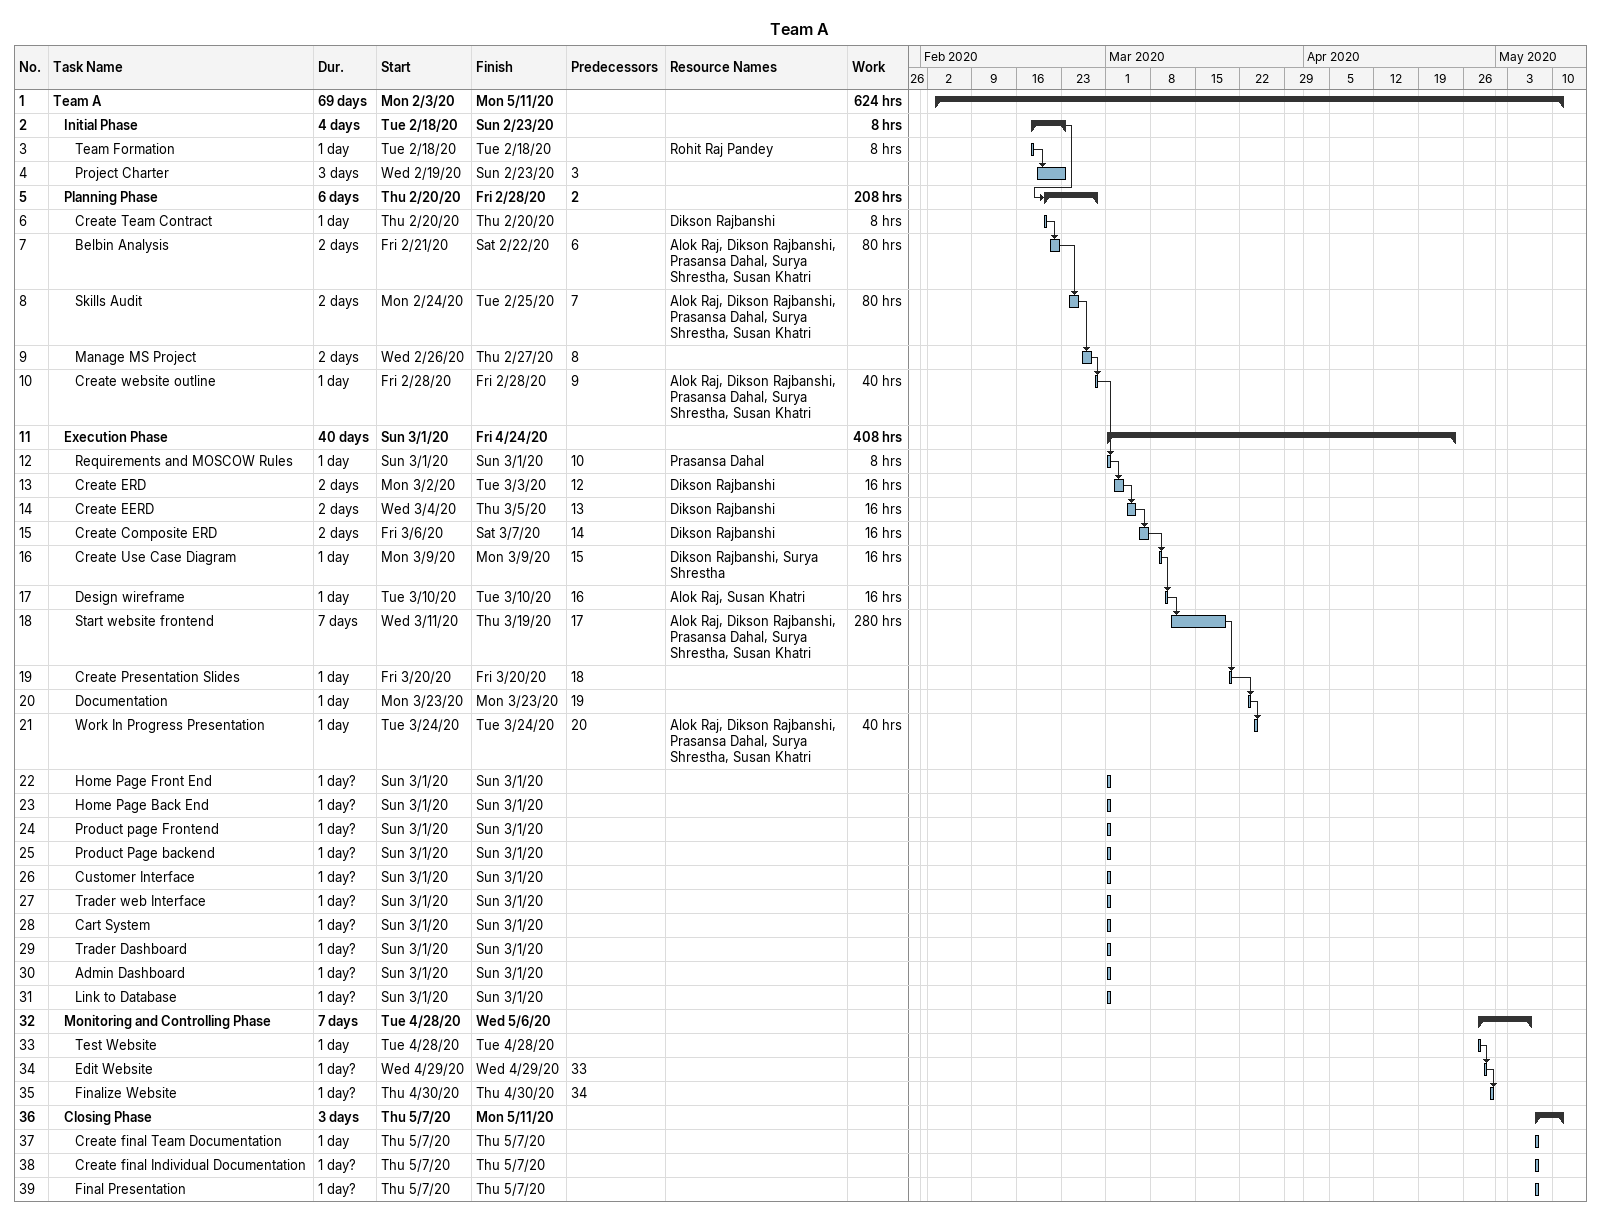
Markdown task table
Team A

| ID | Level | Task | Duration | Start | Finish | Predecessors | Resources | Work (h) |
|---|---|---|---|---|---|---|---|---|
| 1 | 1 | **Team A** | 69d | 2020-02-03 | 2020-05-11 |  |  | 624 |
| 2 | 2 | **Initial Phase** | 4d | 2020-02-18 | 2020-02-23 |  |  | 8 |
| 3 | 3 | Team Formation | 1d | 2020-02-18 | 2020-02-18 |  | Rohit Raj Pandey | 8 |
| 4 | 3 | Project Charter | 3d | 2020-02-19 | 2020-02-23 | 3 |  |  |
| 5 | 2 | **Planning Phase** | 6d | 2020-02-20 | 2020-02-28 | 2 |  | 208 |
| 6 | 3 | Create Team Contract | 1d | 2020-02-20 | 2020-02-20 |  | Dikson Rajbanshi | 8 |
| 7 | 3 | Belbin Analysis | 2d | 2020-02-21 | 2020-02-22 | 6 | Alok Raj, Dikson Rajbanshi, Prasansa Dahal, Surya Shrestha, Susan Khatri | 80 |
| 8 | 3 | Skills Audit | 2d | 2020-02-24 | 2020-02-25 | 7 | Alok Raj, Dikson Rajbanshi, Prasansa Dahal, Surya Shrestha, Susan Khatri | 80 |
| 9 | 3 | Manage MS Project | 2d | 2020-02-26 | 2020-02-27 | 8 |  |  |
| 10 | 3 | Create website outline | 1d | 2020-02-28 | 2020-02-28 | 9 | Alok Raj, Dikson Rajbanshi, Prasansa Dahal, Surya Shrestha, Susan Khatri | 40 |
| 11 | 2 | **Execution Phase** | 40d | 2020-03-01 | 2020-04-24 |  |  | 408 |
| 12 | 3 | Requirements and MOSCOW Rules | 1d | 2020-03-01 | 2020-03-01 | 10 | Prasansa Dahal | 8 |
| 13 | 3 | Create ERD | 2d | 2020-03-02 | 2020-03-03 | 12 | Dikson Rajbanshi | 16 |
| 14 | 3 | Create EERD | 2d | 2020-03-04 | 2020-03-05 | 13 | Dikson Rajbanshi | 16 |
| 15 | 3 | Create Composite ERD | 2d | 2020-03-06 | 2020-03-07 | 14 | Dikson Rajbanshi | 16 |
| 16 | 3 | Create Use Case Diagram | 1d | 2020-03-09 | 2020-03-09 | 15 | Dikson Rajbanshi, Surya Shrestha | 16 |
| 17 | 3 | Design wireframe | 1d | 2020-03-10 | 2020-03-10 | 16 | Alok Raj, Susan Khatri | 16 |
| 18 | 3 | Start website frontend | 7d | 2020-03-11 | 2020-03-19 | 17 | Alok Raj, Dikson Rajbanshi, Prasansa Dahal, Surya Shrestha, Susan Khatri | 280 |
| 19 | 3 | Create Presentation Slides | 1d | 2020-03-20 | 2020-03-20 | 18 |  |  |
| 20 | 3 | Documentation | 1d | 2020-03-23 | 2020-03-23 | 19 |  |  |
| 21 | 3 | Work In Progress Presentation | 1d | 2020-03-24 | 2020-03-24 | 20 | Alok Raj, Dikson Rajbanshi, Prasansa Dahal, Surya Shrestha, Susan Khatri | 40 |
| 22 | 3 | Home Page Front End | 1d? | 2020-03-01 | 2020-03-01 |  |  |  |
| 23 | 3 | Home Page Back End | 1d? | 2020-03-01 | 2020-03-01 |  |  |  |
| 24 | 3 | Product page Frontend | 1d? | 2020-03-01 | 2020-03-01 |  |  |  |
| 25 | 3 | Product Page backend | 1d? | 2020-03-01 | 2020-03-01 |  |  |  |
| 26 | 3 | Customer Interface | 1d? | 2020-03-01 | 2020-03-01 |  |  |  |
| 27 | 3 | Trader web Interface | 1d? | 2020-03-01 | 2020-03-01 |  |  |  |
| 28 | 3 | Cart System | 1d? | 2020-03-01 | 2020-03-01 |  |  |  |
| 29 | 3 | Trader Dashboard | 1d? | 2020-03-01 | 2020-03-01 |  |  |  |
| 30 | 3 | Admin Dashboard | 1d? | 2020-03-01 | 2020-03-01 |  |  |  |
| 31 | 3 | Link to Database | 1d? | 2020-03-01 | 2020-03-01 |  |  |  |
| 32 | 2 | **Monitoring and Controlling Phase** | 7d | 2020-04-28 | 2020-05-06 |  |  |  |
| 33 | 3 | Test Website | 1d | 2020-04-28 | 2020-04-28 |  |  |  |
| 34 | 3 | Edit Website | 1d? | 2020-04-29 | 2020-04-29 | 33 |  |  |
| 35 | 3 | Finalize Website | 1d? | 2020-04-30 | 2020-04-30 | 34 |  |  |
| 36 | 2 | **Closing Phase** | 3d | 2020-05-07 | 2020-05-11 |  |  |  |
| 37 | 3 | Create final Team Documentation | 1d | 2020-05-07 | 2020-05-07 |  |  |  |
| 38 | 3 | Create final Individual Documentation | 1d? | 2020-05-07 | 2020-05-07 |  |  |  |
| 39 | 3 | Final Presentation | 1d? | 2020-05-07 | 2020-05-07 |  |  |  |
